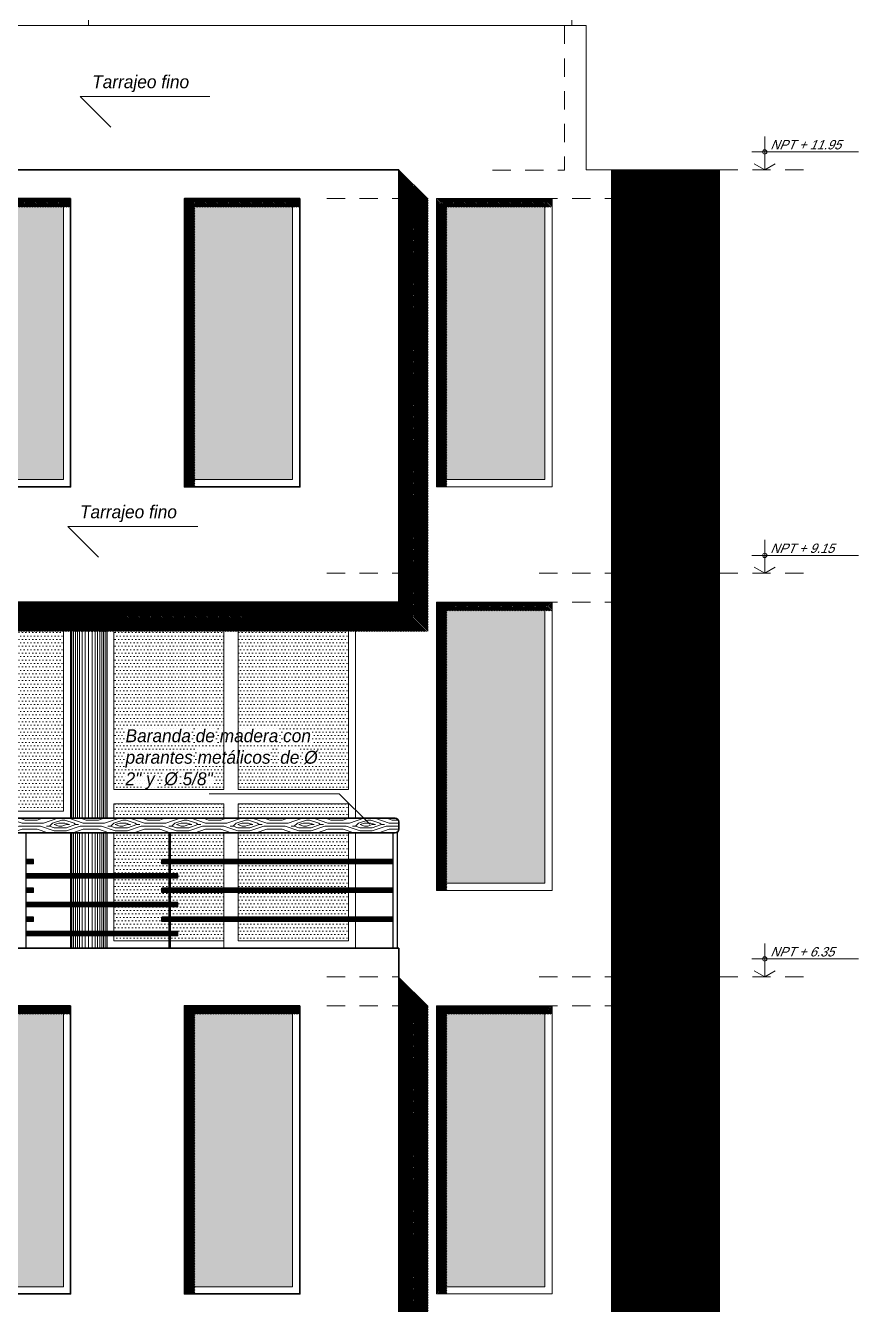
# Model space of a CAD drawing. Header units: millimetres. Extents: x 3779 to 7711, y 1445 to 3132.
# Drawn here: x 3973.99 to 3979.76, y 1456.7 to 1465.58 of the extents above; entities that cross this region are included whole.
import ezdxf

# ---------------------------------------------------------------- set-up
doc = ezdxf.new("R2010")
doc.units = ezdxf.units.MM
doc.linetypes.add('DASHDOTX2', pattern=[50.8, 25.4, -12.7, 0, -12.7])
doc.linetypes.add('HIDDEN', pattern=[9.525, 6.35, -3.175])
for name, color, linetype, lineweight in [('EJES', 20, 'DASHDOTX2', 9), ('pluma 0.0', 33, 'Continuous', 0), ('pluma 1', 1, 'Continuous', 9), ('pluma 2', 2, 'Continuous', 20), ('pluma 2.5', 30, 'Continuous', 25), ('pluma 3', 251, 'Continuous', 30), ('proyecciones', 32, 'HIDDEN', 9), ('TEXTO', 7, 'Continuous', 9), ('TEXTURAS', 35, 'Continuous', 5)]:
    doc.layers.add(name, color=color, linetype=linetype, lineweight=lineweight)
doc.styles.add('nombreambiente', font='stylu.ttf', dxfattribs={"oblique": 20})
doc.styles.get("Standard").update_dxf_attribs({"font": 'arial.ttf'})
pattern_1 = [(0, (-5.591012, 26.350948), (0.01190625, 0.0238125), [0, -0.0238125])]
pattern_2 = [(135, (0, 0), (-0.005612660076, -0.005612660076), [])]

# ---------------------------------------------------------------- blocks, each defined once
blk = doc.blocks.new('ttryt')
at = {"layer": 'pluma 1'}
for p, q in [((1118.6396, 393.5141), (1118.6396, 393.2829)), ((1119.2894, 393.4071), (1118.5516, 393.4071)), ((1118.6396, 393.2829), (1118.5676, 393.3244)), ((1118.6396, 393.2829), (1118.7115, 393.3244))]:
    blk.add_line(p, q, dxfattribs=at)
at = {"layer": 'pluma 1', "linetype": 'Continuous'}
blk.add_circle((1118.6396, 393.4071), 0.015, dxfattribs=at)

msp = doc.modelspace()

# ---------------------------------------------------------------- hatches: boundary and pattern name
at = {"layer": 'pluma 0.0'}
h = msp.add_hatch(dxfattribs=at)
h.set_pattern_fill('LINE', color=256, scale=0.0025, angle=135)
h.set_pattern_definition(pattern_2)
h.paths.add_polyline_path([(3974.2998, 1461.5749), (3972.8579, 1461.5749), (3972.8579, 1461.4749), (3974.2998, 1461.4749)])
h.paths.add_polyline_path([(3974.2998, 1461.4749), (3972.8579, 1461.4749), (3972.8579, 1461.3719), (3974.2998, 1461.3719)])
h.paths.add_polyline_path([(3974.5498, 1461.5749), (3974.2998, 1461.5749), (3974.2998, 1461.4749), (3974.2998, 1461.3719), (3974.5498, 1461.3719)])
h.paths.add_polyline_path([(3976.5755, 1461.5749), (3974.5498, 1461.5749), (3974.5498, 1461.3719), (3976.7785, 1461.3719)])
h.paths.add_polyline_path([(3976.7785, 1464.3719), (3976.5755, 1464.5749), (3976.5755, 1461.5749), (3976.7785, 1461.3719)])
h = msp.add_hatch(dxfattribs=at)
h.set_pattern_fill('LINE', color=256, scale=0.0025, angle=135)
h.set_pattern_definition(pattern_2)
h.paths.add_polyline_path([(3978.7998, 1461.3719), (3978.0498, 1461.3719), (3978.0498, 1456.1749), (3978.4998, 1456.1749), (3978.7998, 1456.1749)])
h.paths.add_polyline_path([(3978.7998, 1456.1749), (3978.4998, 1456.1749), (3978.4998, 1455.9749), (3978.7998, 1455.9749)])
h.paths.add_polyline_path([(3978.7998, 1464.5749), (3978.0498, 1464.5749), (3978.0498, 1461.3719), (3978.7998, 1461.3719)])
h = msp.add_hatch(dxfattribs=at)
h.set_pattern_fill('LINE', color=256, scale=0.0025, angle=135)
h.set_pattern_definition(pattern_2)
h.paths.add_polyline_path([(3972.8579, 1464.3749), (3972.8579, 1464.3155), (3974.2998, 1464.3155), (3974.2998, 1464.3749)])
h.paths.add_polyline_path([(3975.0893, 1464.3749), (3975.0893, 1464.3155), (3975.8893, 1464.3155), (3975.8893, 1464.3749)])
h.paths.add_polyline_path([(3977.6377, 1464.3155), (3977.6377, 1464.3749), (3976.8377, 1464.3749), (3976.8377, 1464.3155)])
h = msp.add_hatch(dxfattribs=at)
h.set_pattern_fill('LINE', color=256, scale=0.0025, angle=135)
h.set_pattern_definition(pattern_2)
h.paths.add_polyline_path([(3975.1612, 1464.3155), (3975.0893, 1464.3155), (3975.0893, 1462.3749), (3975.1612, 1462.3749)])
h = msp.add_hatch(dxfattribs=at)
h.set_pattern_fill('LINE', color=256, scale=0.0025, angle=135)
h.set_pattern_definition(pattern_2)
h.paths.add_polyline_path([(3976.9095, 1464.2409), (3976.8377, 1464.3127), (3976.8377, 1462.3749), (3976.9095, 1462.3749)])
h = msp.add_hatch(dxfattribs=at)
h.set_pattern_fill('LINE', color=256, scale=0.0025, angle=135)
h.set_pattern_definition(pattern_2)
h.paths.add_polyline_path([(3976.9095, 1461.3719), (3976.8377, 1461.3719), (3976.8377, 1461.3127), (3976.9095, 1461.2409)])
h.paths.add_polyline_path([(3976.9095, 1461.5749), (3976.8377, 1461.5749), (3976.8377, 1461.3719), (3976.9095, 1461.3719)])
h = msp.add_hatch(dxfattribs=at)
h.set_pattern_fill('LINE', color=256, scale=0.0025, angle=135)
h.set_pattern_definition(pattern_2)
h.paths.add_polyline_path([(3977.6377, 1461.5749), (3976.9095, 1461.5749), (3976.9095, 1461.5155), (3977.6377, 1461.5155)])
h = msp.add_hatch(dxfattribs=at)
h.set_pattern_fill('LINE', color=256, scale=0.0025, angle=135)
h.set_pattern_definition(pattern_2)
h.paths.add_polyline_path([(3976.9095, 1458.7749), (3976.8377, 1458.7749), (3976.8377, 1456.7749), (3976.9095, 1456.7749)])
h.paths.add_polyline_path([(3976.9095, 1461.2409), (3976.8377, 1461.3127), (3976.8377, 1459.5749), (3976.9095, 1459.5749)])
h = msp.add_hatch(dxfattribs=at)
h.set_pattern_fill('LINE', color=256, scale=0.0025, angle=135)
h.set_pattern_definition(pattern_2)
h.paths.add_polyline_path([(3974.2998, 1455.9749), (3972.8579, 1455.9749), (3972.8579, 1455.8749), (3974.2998, 1455.8749)])
h.paths.add_polyline_path([(3974.2998, 1455.8749), (3972.8579, 1455.8749), (3972.8579, 1455.7719), (3974.2998, 1455.7719)])
h.paths.add_polyline_path([(3974.5498, 1455.9749), (3974.2998, 1455.9749), (3974.2998, 1455.8749), (3974.2998, 1455.7719), (3974.5498, 1455.7719)])
h.paths.add_polyline_path([(3976.5755, 1455.9749), (3974.5498, 1455.9749), (3974.5498, 1455.7719), (3976.7785, 1455.7719)])
h.paths.add_polyline_path([(3976.7785, 1458.7719), (3976.5755, 1458.9749), (3976.5755, 1455.9749), (3976.7785, 1455.7719)])
h = msp.add_hatch(dxfattribs=at)
h.set_pattern_fill('LINE', color=256, scale=0.0025, angle=135)
h.set_pattern_definition(pattern_2)
h.paths.add_polyline_path([(3974.2998, 1458.7749), (3972.8579, 1458.7749), (3972.8579, 1458.7155), (3974.2998, 1458.7155)])
h.paths.add_polyline_path([(3975.8893, 1458.7749), (3975.0893, 1458.7749), (3975.0893, 1458.7155), (3975.8893, 1458.7155)])
h.paths.add_polyline_path([(3977.6377, 1458.7749), (3976.8377, 1458.7749), (3976.8377, 1458.7155), (3977.6377, 1458.7155)])
h = msp.add_hatch(dxfattribs=at)
h.set_pattern_fill('LINE', color=256, scale=0.0025, angle=135)
h.set_pattern_definition(pattern_2)
h.paths.add_polyline_path([(3975.1612, 1458.7155), (3975.0893, 1458.7155), (3975.0893, 1456.7749), (3975.1612, 1456.7749)])
at = {"layer": 'TEXTURAS'}
h = msp.add_hatch(dxfattribs=at)
h.set_pattern_fill('DOTS', color=256, scale=0.015)
h.set_pattern_definition(pattern_1)
h.paths.add_polyline_path([(3974.2498, 1455.8249), (3972.4998, 1455.8249), (3972.4998, 1454.3245), (3974.2498, 1454.3245)])
h.paths.add_polyline_path([(3972.4998, 1458.7249), (3972.4998, 1456.8249), (3974.2498, 1456.8249), (3974.2498, 1458.7249)])
h.paths.add_polyline_path([(3975.8393, 1458.7249), (3975.1393, 1458.7249), (3975.1393, 1456.8249), (3975.8393, 1456.8249)])
h.paths.add_polyline_path([(3976.8877, 1456.8249), (3977.5877, 1456.8249), (3977.5877, 1458.7249), (3976.8877, 1458.7249)])
h.paths.add_polyline_path([(3976.8877, 1459.6249), (3977.5877, 1459.6249), (3977.5877, 1461.5249), (3976.8877, 1461.5249)])
h.paths.add_polyline_path([(3977.5877, 1464.3249), (3976.8877, 1464.3249), (3976.8877, 1462.4249), (3977.5877, 1462.4249)])
h.paths.add_polyline_path([(3975.1393, 1462.4249), (3975.8393, 1462.4249), (3975.8393, 1464.3249), (3975.1393, 1464.3249)])
h.paths.add_polyline_path([(3974.2498, 1464.3249), (3972.4998, 1464.3249), (3972.4998, 1462.4249), (3974.2498, 1462.4249)])
h = msp.add_hatch(dxfattribs=at)
h.set_pattern_fill('LINE', color=256, scale=0.0025, angle=135)
h.set_pattern_definition(pattern_2)
h.paths.add_polyline_path([(3976.9095, 1464.3155), (3976.8377, 1464.3155), (3976.8377, 1464.3127), (3976.9095, 1464.2409)])
h = msp.add_hatch(dxfattribs=at)
h.set_pattern_fill('DOTS', color=256, scale=0.015)
h.set_pattern_definition(pattern_1)
h.paths.add_polyline_path([(3975.3627, 1460.1749), (3974.5998, 1460.1749), (3974.5998, 1460.0749), (3975.3627, 1460.0749)])
h.paths.add_polyline_path([(3976.2255, 1460.1749), (3975.4627, 1460.1749), (3975.4627, 1460.0749), (3976.2255, 1460.0749)])
h.paths.add_polyline_path([(3976.2255, 1461.5249), (3975.4627, 1461.5249), (3975.4627, 1460.2749), (3976.2255, 1460.2749)])
h.paths.add_polyline_path([(3975.3627, 1461.5249), (3974.5998, 1461.5249), (3974.5998, 1460.2749), (3975.3627, 1460.2749)])
h = msp.add_hatch(dxfattribs=at)
h.set_pattern_fill('DOTS', color=256, scale=0.015)
h.set_pattern_definition(pattern_1)
h.paths.add_polyline_path([(3972.4998, 1461.4249), (3972.4998, 1460.1249), (3974.2498, 1460.1249), (3974.2498, 1461.4249)])
h = msp.add_hatch(dxfattribs=at)
h.set_pattern_fill('WOODFACE', color=256, scale=0.3, angle=135, pattern_type=2)
h.set_pattern_definition([(135, (-155.0284, 104.50696), (-0.424264069, 3e-17), [0.015, -0.285]), (225, (-155.1875, 104.51757), (-6e-17, -0.424264069), [0.03, -0.27]), (180, (-155.12385, 104.49636), (-0.212132034, -0.212132034), [0.02121, -0.06363, 0.02121, -0.04242, 0.1485, -0.127294069]), (180, (-155.00718, 104.50696), (-0.212132034, -0.212132034), [0.021213, -0.042426, 0.021213, -0.339412069]), (180, (-155.10264, 104.56), (-0.212132034, -0.212132034), [0.021213, -0.403051069]), (180, (-155.11325, 104.59181), (-0.212132034, -0.212132034), [0.021213, -0.403051069]), (180, (-155.10264, 104.53878), (-0.212132034, -0.212132034), [0.021213, -0.403051069]), (180, (-155.10264, 104.51757), (-0.212132034, -0.212132034), [0.042426, -0.381838069]), (180, (-155.31477, 104.4115), (-0.212132034, -0.212132034), [0.042426, -0.381838069]), (180, (-155.09203, 104.48575), (-0.212132034, -0.212132034), [0.084852, -0.339412069]), (180, (-155.09203, 104.46454), (-0.212132034, -0.212132034), [0.084852, -0.339412069]), (180, (-155.29356, 104.53878), (-0.212132034, -0.212132034), [0.084852, -0.339412069]), (180, (-155.10264, 104.43272), (-0.212132034, -0.212132034), [0.0636396, -0.360624469]), (180, (-155.09203, 104.35847), (-0.212132034, -0.212132034), [0.0636396, -0.360624469]), (180, (-155.09203, 104.4009), (-0.212132034, -0.212132034), [0.0636396, -0.360624469]), (180, (-155.29356, 104.47514), (-0.212132034, -0.212132034), [0.10606602, -0.318198049]), (180, (-155.28295, 104.44332), (-0.212132034, -0.212132034), [0.10606602, -0.318198049]), (180, (-155.25113, 104.51757), (-0.212132034, -0.212132034), [0.148492424, -0.275771645]), (161.5650512, (-155.07082, 104.50696), (-0.2121320344, 0.2121320343), [0.033541017, -0.637279374]), (161.5650512, (-155.17689, 104.48575), (-0.2121320344, 0.2121320343), [0.033541017, -0.637279374]), (161.5650512, (-155.14507, 104.49636), (-0.2121320344, 0.2121320343), [0.033541017, -0.637279374]), (161.5650512, (-155.039, 104.51757), (-0.2121320344, 0.2121320343), [0.06708204, -0.603738353]), (161.5650512, (-155.17689, 104.46454), (-0.2121320344, 0.2121320343), [0.100623059, -0.570197334]), (161.5650512, (-155.16628, 104.43272), (-0.2121320344, 0.2121320343), [0.134164079, -0.536656315]), (161.5650512, (-155.15567, 104.4009), (-0.2121320344, 0.2121320343), [0.134164079, -0.536656315]), (161.5650512, (-155.18749, 104.30544), (-0.2121320344, 0.2121320343), [0.134164079, -0.536656315]), (161.5650512, (-155.16628, 104.32665), (-0.2121320344, 0.2121320343), [0.1677051, -0.503115293]), (161.5650512, (-155.15567, 104.35847), (-0.2121320344, 0.2121320343), [0.1677051, -0.503115293]), (198.4349488, (-155.14507, 104.51757), (-0.2121320344, -0.2121320343), [0.033541017, -0.637279374]), (198.4349488, (-155.09203, 104.50696), (-0.2121320344, -0.2121320343), [0.033541017, -0.637279374]), (198.4349488, (-155.02839, 104.50696), (-0.2121320344, -0.2121320343), [0.06708204, -0.603738353]), (198.4349488, (-155.12385, 104.53878), (-0.2121320344, -0.2121320343), [0.06708204, -0.603738353]), (198.4349488, (-154.99657, 104.49636), (-0.2121320344, -0.2121320343), [0.100623059, -0.570197334]), (198.4349488, (-154.97536, 104.47514), (-0.2121320344, -0.2121320343), [0.134164079, -0.536656315]), (198.4349488, (-155.17689, 104.65545), (-0.2121320344, -0.2121320343), [0.134164079, -0.536656315]), (198.4349488, (-155.12385, 104.56), (-0.2121320344, -0.2121320343), [0.134164079, -0.536656315]), (198.4349488, (-155.14507, 104.62363), (-0.2121320344, -0.2121320343), [0.1677051, -0.503115293]), (198.4349488, (-155.13446, 104.59181), (-0.2121320344, -0.2121320343), [0.1677051, -0.503115293])])
h.paths.add_polyline_path([(3976.5755, 1460.0499, 0.414214), (3976.5505, 1460.0749), (3972.4498, 1460.0749), (3972.4498, 1459.9749), (3976.5505, 1459.9749, 0.414214), (3976.5755, 1459.9999)])
h = msp.add_hatch(dxfattribs=at)
h.set_pattern_fill('DOTS', color=256, scale=0.015)
h.set_pattern_definition(pattern_1)
h.paths.add_polyline_path([(3974.9827, 1459.2599), (3974.5998, 1459.2599), (3974.5998, 1459.2249), (3974.9827, 1459.2249)])
h.paths.add_polyline_path([(3975.3627, 1459.3599), (3974.9927, 1459.3599), (3974.9927, 1459.2899), (3975.0427, 1459.2899), (3975.0427, 1459.2599), (3974.9927, 1459.2599), (3974.9927, 1459.2249), (3975.3627, 1459.2249)])
h.paths.add_polyline_path([(3974.9827, 1459.3599), (3974.9327, 1459.3599), (3974.9327, 1459.3899), (3974.9827, 1459.3899), (3974.9827, 1459.4599), (3974.5998, 1459.4599), (3974.5998, 1459.2899), (3974.9827, 1459.2899)])
h.paths.add_polyline_path([(3975.3627, 1459.5599), (3974.9927, 1459.5599), (3974.9927, 1459.4899), (3975.0427, 1459.4899), (3975.0427, 1459.4599), (3974.9927, 1459.4599), (3974.9927, 1459.3899), (3975.3627, 1459.3899)])
h.paths.add_polyline_path([(3974.9327, 1459.5899), (3974.9827, 1459.5899), (3974.9827, 1459.6599), (3974.5998, 1459.6599), (3974.5998, 1459.4899), (3974.9827, 1459.4899), (3974.9827, 1459.5599), (3974.9327, 1459.5599)])
h.paths.add_polyline_path([(3975.3627, 1459.7599), (3974.9927, 1459.7599), (3974.9927, 1459.6899), (3975.0427, 1459.6899), (3975.0427, 1459.6599), (3974.9927, 1459.6599), (3974.9927, 1459.5899), (3975.3627, 1459.5899)])
h.paths.add_polyline_path([(3974.9827, 1459.9749), (3974.5998, 1459.9749), (3974.5998, 1459.6899), (3974.9827, 1459.6899), (3974.9827, 1459.7599), (3974.9327, 1459.7599), (3974.9327, 1459.7899), (3974.9827, 1459.7899)])
h.paths.add_polyline_path([(3975.3627, 1459.9749), (3974.9927, 1459.9749), (3974.9927, 1459.7899), (3975.3627, 1459.7899)])
h.paths.add_polyline_path([(3976.2255, 1459.3599), (3975.4627, 1459.3599), (3975.4627, 1459.2249), (3976.2255, 1459.2249)])
h.paths.add_polyline_path([(3976.2255, 1459.5599), (3975.4627, 1459.5599), (3975.4627, 1459.3899), (3976.2255, 1459.3899)])
h.paths.add_polyline_path([(3976.2255, 1459.7599), (3975.4627, 1459.7599), (3975.4627, 1459.5899), (3976.2255, 1459.5899)])
h.paths.add_polyline_path([(3976.2255, 1459.9749), (3975.4627, 1459.9749), (3975.4627, 1459.7899), (3976.2255, 1459.7899)])

# ---------------------------------------------------------------- linework, layer by layer
at = {"layer": 'EJES', "ltscale": 0.005}
for p, q in [((3974.4248, 1468.1749), (3974.4248, 1465.5749)), ((3977.7748, 1468.1749), (3977.7748, 1465.5749))]:
    msp.add_line(p, q, dxfattribs=at)
at = {"layer": 'pluma 0.0'}
for p, q in [((3978.7998, 1464.5749), (3978.0498, 1464.5749)), ((3978.7998, 1464.5749), (3978.7998, 1455.9749)), ((3974.3094, 1461.5749), (3974.3094, 1460.0749)), ((3974.3207, 1461.5749), (3974.3207, 1460.0749)), ((3974.3326, 1461.5749), (3974.3326, 1460.0749)), ((3974.3466, 1461.5749), (3974.3466, 1460.0749)), ((3974.3625, 1461.5749), (3974.3625, 1460.0749)), ((3974.3798, 1461.5749), (3974.3798, 1460.0749)), ((3974.4007, 1461.5749), (3974.4007, 1460.0749)), ((3974.4248, 1461.5749), (3974.4248, 1460.0749)), ((3974.4489, 1461.5749), (3974.4489, 1460.0749)), ((3974.4698, 1461.5749), (3974.4698, 1460.0749)), ((3974.4871, 1461.5749), (3974.4871, 1460.0749)), ((3974.503, 1461.5749), (3974.503, 1460.0749)), ((3974.517, 1461.5749), (3974.517, 1460.0749)), ((3974.5289, 1461.5749), (3974.5289, 1460.0749)), ((3974.5402, 1461.5749), (3974.5402, 1460.0749)), ((3974.3094, 1459.9749), (3974.3094, 1459.6899)), ((3974.3207, 1459.9749), (3974.3207, 1459.6899)), ((3974.3326, 1459.9749), (3974.3326, 1459.6899)), ((3974.3466, 1459.9749), (3974.3466, 1459.6899)), ((3974.3625, 1459.9749), (3974.3625, 1459.6899)), ((3974.3798, 1459.9749), (3974.3798, 1459.6899)), ((3974.4007, 1459.9749), (3974.4007, 1459.6899)), ((3974.4248, 1459.9749), (3974.4248, 1459.6899)), ((3974.4489, 1459.9749), (3974.4489, 1459.6899)), ((3974.4698, 1459.9749), (3974.4698, 1459.6899)), ((3974.4871, 1459.9749), (3974.4871, 1459.6899)), ((3974.503, 1459.9749), (3974.503, 1459.6899)), ((3974.517, 1459.9749), (3974.517, 1459.6899)), ((3974.5289, 1459.9749), (3974.5289, 1459.6899)), ((3974.5402, 1459.9749), (3974.5402, 1459.6899)), ((3974.0427, 1459.7876), (3973.9927, 1459.7876)), ((3974.0427, 1459.7846), (3973.9927, 1459.7846)), ((3974.0427, 1459.7805), (3973.9927, 1459.7805)), ((3974.0427, 1459.7749), (3973.9927, 1459.7749)), ((3974.0427, 1459.7692), (3973.9927, 1459.7692)), ((3974.9827, 1459.7876), (3974.9327, 1459.7876)), ((3974.9827, 1459.7846), (3974.9327, 1459.7846)), ((3974.9827, 1459.7805), (3974.9327, 1459.7805)), ((3974.9827, 1459.7749), (3974.9327, 1459.7749)), ((3974.9827, 1459.7692), (3974.9327, 1459.7692)), ((3976.5355, 1459.7876), (3974.9927, 1459.7876)), ((3976.5355, 1459.7846), (3974.9927, 1459.7846)), ((3976.5355, 1459.7805), (3974.9927, 1459.7805)), ((3976.5355, 1459.7749), (3974.9927, 1459.7749)), ((3976.5355, 1459.7692), (3974.9927, 1459.7692)), ((3974.0427, 1459.7651), (3973.9927, 1459.7651)), ((3974.0427, 1459.7621), (3973.9927, 1459.7621)), ((3974.9827, 1459.6876), (3973.9927, 1459.6876)), ((3974.9827, 1459.6846), (3973.9927, 1459.6846)), ((3974.9827, 1459.6805), (3973.9927, 1459.6805)), ((3974.9827, 1459.7651), (3974.9327, 1459.7651)), ((3974.9827, 1459.7621), (3974.9327, 1459.7621)), ((3976.5355, 1459.7651), (3974.9927, 1459.7651)), ((3976.5355, 1459.7621), (3974.9927, 1459.7621)), ((3975.0427, 1459.6876), (3974.9927, 1459.6876)), ((3975.0427, 1459.6846), (3974.9927, 1459.6846)), ((3975.0427, 1459.6805), (3974.9927, 1459.6805)), ((3974.9827, 1459.6749), (3973.9927, 1459.6749)), ((3974.9827, 1459.6692), (3973.9927, 1459.6692)), ((3974.9827, 1459.6651), (3973.9927, 1459.6651)), ((3974.9827, 1459.6621), (3973.9927, 1459.6621)), ((3974.3094, 1459.6599), (3974.3094, 1459.4899)), ((3974.3207, 1459.6599), (3974.3207, 1459.4899)), ((3974.3326, 1459.6599), (3974.3326, 1459.4899)), ((3974.3466, 1459.6599), (3974.3466, 1459.4899)), ((3974.3625, 1459.6599), (3974.3625, 1459.4899)), ((3974.3798, 1459.6599), (3974.3798, 1459.4899)), ((3974.4007, 1459.6599), (3974.4007, 1459.4899)), ((3974.4248, 1459.6599), (3974.4248, 1459.4899)), ((3974.4489, 1459.6599), (3974.4489, 1459.4899)), ((3974.4698, 1459.6599), (3974.4698, 1459.4899)), ((3974.4871, 1459.6599), (3974.4871, 1459.4899)), ((3974.503, 1459.6599), (3974.503, 1459.4899)), ((3974.517, 1459.6599), (3974.517, 1459.4899)), ((3974.5289, 1459.6599), (3974.5289, 1459.4899)), ((3974.5402, 1459.6599), (3974.5402, 1459.4899)), ((3975.0427, 1459.6749), (3974.9927, 1459.6749)), ((3975.0427, 1459.6692), (3974.9927, 1459.6692)), ((3975.0427, 1459.6651), (3974.9927, 1459.6651)), ((3975.0427, 1459.6621), (3974.9927, 1459.6621)), ((3974.0427, 1459.5876), (3973.9927, 1459.5876)), ((3974.0427, 1459.5846), (3973.9927, 1459.5846)), ((3974.0427, 1459.5805), (3973.9927, 1459.5805)), ((3974.0427, 1459.5749), (3973.9927, 1459.5749)), ((3974.0427, 1459.5692), (3973.9927, 1459.5692)), ((3974.0427, 1459.5651), (3973.9927, 1459.5651)), ((3974.0427, 1459.5621), (3973.9927, 1459.5621)), ((3974.9827, 1459.5876), (3974.9327, 1459.5876)), ((3974.9827, 1459.5846), (3974.9327, 1459.5846)), ((3974.9827, 1459.5805), (3974.9327, 1459.5805)), ((3974.9827, 1459.5749), (3974.9327, 1459.5749)), ((3974.9827, 1459.5692), (3974.9327, 1459.5692)), ((3974.9827, 1459.5651), (3974.9327, 1459.5651)), ((3974.9827, 1459.5621), (3974.9327, 1459.5621)), ((3976.5355, 1459.5876), (3974.9927, 1459.5876)), ((3976.5355, 1459.5846), (3974.9927, 1459.5846)), ((3976.5355, 1459.5805), (3974.9927, 1459.5805)), ((3976.5355, 1459.5749), (3974.9927, 1459.5749)), ((3976.5355, 1459.5692), (3974.9927, 1459.5692)), ((3976.5355, 1459.5651), (3974.9927, 1459.5651)), ((3976.5355, 1459.5621), (3974.9927, 1459.5621)), ((3974.9827, 1459.4876), (3973.9927, 1459.4876)), ((3974.9827, 1459.4846), (3973.9927, 1459.4846)), ((3974.9827, 1459.4805), (3973.9927, 1459.4805)), ((3974.9827, 1459.4749), (3973.9927, 1459.4749)), ((3974.9827, 1459.4692), (3973.9927, 1459.4692)), ((3974.9827, 1459.4651), (3973.9927, 1459.4651)), ((3974.9827, 1459.4621), (3973.9927, 1459.4621)), ((3974.3094, 1459.4599), (3974.3094, 1459.2899)), ((3974.3207, 1459.4599), (3974.3207, 1459.2899)), ((3974.3326, 1459.4599), (3974.3326, 1459.2899)), ((3974.3466, 1459.4599), (3974.3466, 1459.2899)), ((3974.3625, 1459.4599), (3974.3625, 1459.2899)), ((3974.3798, 1459.4599), (3974.3798, 1459.2899)), ((3974.4007, 1459.4599), (3974.4007, 1459.2899)), ((3974.4248, 1459.4599), (3974.4248, 1459.2899)), ((3974.4489, 1459.4599), (3974.4489, 1459.2899)), ((3974.4698, 1459.4599), (3974.4698, 1459.2899)), ((3974.4871, 1459.4599), (3974.4871, 1459.2899)), ((3974.503, 1459.4599), (3974.503, 1459.2899)), ((3974.517, 1459.4599), (3974.517, 1459.2899)), ((3974.5289, 1459.4599), (3974.5289, 1459.2899)), ((3974.5402, 1459.4599), (3974.5402, 1459.2899)), ((3975.0427, 1459.4876), (3974.9927, 1459.4876)), ((3975.0427, 1459.4846), (3974.9927, 1459.4846)), ((3975.0427, 1459.4805), (3974.9927, 1459.4805)), ((3975.0427, 1459.4749), (3974.9927, 1459.4749)), ((3975.0427, 1459.4692), (3974.9927, 1459.4692)), ((3975.0427, 1459.4651), (3974.9927, 1459.4651)), ((3975.0427, 1459.4621), (3974.9927, 1459.4621)), ((3974.0427, 1459.3876), (3973.9927, 1459.3876)), ((3974.0427, 1459.3846), (3973.9927, 1459.3846)), ((3974.0427, 1459.3805), (3973.9927, 1459.3805)), ((3974.0427, 1459.3749), (3973.9927, 1459.3749)), ((3974.0427, 1459.3692), (3973.9927, 1459.3692)), ((3974.0427, 1459.3651), (3973.9927, 1459.3651)), ((3974.0427, 1459.3621), (3973.9927, 1459.3621)), ((3974.9827, 1459.3876), (3974.9327, 1459.3876)), ((3974.9827, 1459.3846), (3974.9327, 1459.3846)), ((3974.9827, 1459.3805), (3974.9327, 1459.3805)), ((3974.9827, 1459.3749), (3974.9327, 1459.3749)), ((3974.9827, 1459.3692), (3974.9327, 1459.3692)), ((3974.9827, 1459.3651), (3974.9327, 1459.3651)), ((3974.9827, 1459.3621), (3974.9327, 1459.3621)), ((3976.5355, 1459.3876), (3974.9927, 1459.3876)), ((3976.5355, 1459.3846), (3974.9927, 1459.3846)), ((3976.5355, 1459.3805), (3974.9927, 1459.3805)), ((3976.5355, 1459.3749), (3974.9927, 1459.3749)), ((3976.5355, 1459.3692), (3974.9927, 1459.3692)), ((3976.5355, 1459.3651), (3974.9927, 1459.3651)), ((3976.5355, 1459.3621), (3974.9927, 1459.3621)), ((3974.9827, 1459.2876), (3973.9927, 1459.2876)), ((3974.9827, 1459.2846), (3973.9927, 1459.2846)), ((3974.9827, 1459.2805), (3973.9927, 1459.2805)), ((3974.9827, 1459.2749), (3973.9927, 1459.2749)), ((3974.9827, 1459.2692), (3973.9927, 1459.2692)), ((3974.9827, 1459.2651), (3973.9927, 1459.2651)), ((3974.9827, 1459.2621), (3973.9927, 1459.2621)), ((3974.3094, 1459.2599), (3974.3094, 1459.1749)), ((3974.3207, 1459.2599), (3974.3207, 1459.1749)), ((3974.3326, 1459.2599), (3974.3326, 1459.1749)), ((3974.3466, 1459.2599), (3974.3466, 1459.1749)), ((3974.3625, 1459.2599), (3974.3625, 1459.1749)), ((3974.3798, 1459.2599), (3974.3798, 1459.1749)), ((3974.4007, 1459.2599), (3974.4007, 1459.1749)), ((3974.4248, 1459.2599), (3974.4248, 1459.1749)), ((3974.4489, 1459.2599), (3974.4489, 1459.1749)), ((3974.4698, 1459.2599), (3974.4698, 1459.1749)), ((3974.4871, 1459.2599), (3974.4871, 1459.1749)), ((3974.503, 1459.2599), (3974.503, 1459.1749)), ((3974.517, 1459.2599), (3974.517, 1459.1749)), ((3974.5289, 1459.2599), (3974.5289, 1459.1749)), ((3974.5402, 1459.2599), (3974.5402, 1459.1749)), ((3975.0427, 1459.2876), (3974.9927, 1459.2876)), ((3975.0427, 1459.2846), (3974.9927, 1459.2846)), ((3975.0427, 1459.2805), (3974.9927, 1459.2805)), ((3975.0427, 1459.2749), (3974.9927, 1459.2749)), ((3975.0427, 1459.2692), (3974.9927, 1459.2692)), ((3975.0427, 1459.2651), (3974.9927, 1459.2651)), ((3975.0427, 1459.2621), (3974.9927, 1459.2621))]:
    msp.add_line(p, q, dxfattribs=at)
at = {"layer": 'pluma 1'}
for p, q in [((3975.3627, 1461.5749), (3975.3627, 1460.2749)), ((3975.4627, 1461.5249), (3975.4627, 1460.2749)), ((3975.3627, 1460.2749), (3974.5998, 1460.2749)), ((3976.2255, 1460.2749), (3975.4627, 1460.2749)), ((3975.3627, 1460.1749), (3974.5998, 1460.1749)), ((3975.3627, 1460.1749), (3975.3627, 1460.0749)), ((3975.4627, 1460.1749), (3975.4627, 1460.0749)), ((3976.2255, 1460.1749), (3975.4627, 1460.1749)), ((3975.3627, 1459.9749), (3975.3627, 1459.7899)), ((3975.4627, 1459.9749), (3975.4627, 1459.7899)), ((3975.3627, 1459.7599), (3975.3627, 1459.5899)), ((3975.4627, 1459.7599), (3975.4627, 1459.5899)), ((3975.3627, 1459.5599), (3975.3627, 1459.3899)), ((3975.4627, 1459.5599), (3975.4627, 1459.3899)), ((3975.3627, 1459.3599), (3975.3627, 1459.1749)), ((3975.4627, 1459.3599), (3975.4627, 1459.2249))]:
    msp.add_line(p, q, dxfattribs=at)
for points in [[(3974.2498, 1464.3249), (3972.4998, 1464.3249), (3972.4998, 1462.4249), (3974.2498, 1462.4249)], [(3975.8393, 1464.3249), (3975.1393, 1464.3249), (3975.1393, 1462.4249), (3975.8393, 1462.4249)], [(3977.5877, 1464.3249), (3976.8877, 1464.3249), (3976.8877, 1462.4249), (3977.5877, 1462.4249)], [(3977.5877, 1461.5249), (3976.8877, 1461.5249), (3976.8877, 1459.6249), (3977.5877, 1459.6249)], [(3974.2498, 1461.4249), (3972.4998, 1461.4249), (3972.4998, 1460.1249), (3974.2498, 1460.1249)], [(3974.2498, 1458.7249), (3972.4998, 1458.7249), (3972.4998, 1456.8249), (3974.2498, 1456.8249)], [(3975.8393, 1458.7249), (3975.1393, 1458.7249), (3975.1393, 1456.8249), (3975.8393, 1456.8249)], [(3977.5877, 1458.7249), (3976.8877, 1458.7249), (3976.8877, 1456.8249), (3977.5877, 1456.8249)]]:
    msp.add_lwpolyline(points, close=True, dxfattribs=at)
for points in [[(3974.5498, 1460.0749), (3974.5498, 1461.5749), (3976.2755, 1461.5749), (3976.2755, 1460.0749)], [(3974.5998, 1460.2749), (3974.5998, 1461.5249), (3975.3627, 1461.5249)], [(3975.4627, 1461.5249), (3976.2255, 1461.5249), (3976.2255, 1460.2749)], [(3974.5998, 1460.0749), (3974.5998, 1460.1749)], [(3976.2255, 1460.1749), (3976.2255, 1460.0749)], [(3974.5498, 1459.6899), (3974.5498, 1459.9749)], [(3974.5998, 1459.6899), (3974.5998, 1459.9749)], [(3976.2255, 1459.9749), (3976.2255, 1459.7899)], [(3976.2755, 1459.9749), (3976.2755, 1459.7899)], [(3976.2255, 1459.7599), (3976.2255, 1459.5899)], [(3976.2755, 1459.7599), (3976.2755, 1459.5899)], [(3974.5498, 1459.4899), (3974.5498, 1459.6599)], [(3974.5998, 1459.4899), (3974.5998, 1459.6599)], [(3976.2255, 1459.5599), (3976.2255, 1459.3899)], [(3976.2755, 1459.5599), (3976.2755, 1459.3899)], [(3974.5498, 1459.2899), (3974.5498, 1459.4599)], [(3974.5998, 1459.2899), (3974.5998, 1459.4599)], [(3976.2755, 1459.3599), (3976.2755, 1459.1749), (3974.5498, 1459.1749), (3974.5498, 1459.2599)], [(3976.2255, 1459.3599), (3976.2255, 1459.2249), (3975.4627, 1459.2249)], [(3974.9827, 1459.2249), (3974.5998, 1459.2249), (3974.5998, 1459.2599)], [(3975.3627, 1459.2249), (3974.9927, 1459.2249)]]:
    msp.add_lwpolyline(points, dxfattribs=at)
at = {"layer": 'pluma 2'}
for p, q in [((3972.4498, 1465.5749), (3977.8748, 1465.5749)), ((3977.8748, 1465.5749), (3977.8748, 1464.5749)), ((3977.8748, 1464.5749), (3978.0498, 1464.5749)), ((3978.0498, 1464.5749), (3978.0498, 1455.9749)), ((3976.2755, 1459.9749), (3976.2755, 1459.7899)), ((3976.2755, 1459.7599), (3976.2755, 1459.5899)), ((3976.2755, 1459.5599), (3976.2755, 1459.3899)), ((3976.2755, 1459.3599), (3976.2755, 1459.1749))]:
    msp.add_line(p, q, dxfattribs=at)
for points in [[(3977.6377, 1464.3749), (3976.8377, 1464.3749), (3976.8377, 1462.3749), (3977.6377, 1462.3749)], [(3977.6377, 1461.5749), (3976.8377, 1461.5749), (3976.8377, 1459.5749), (3977.6377, 1459.5749)], [(3974.2998, 1461.4749), (3972.4498, 1461.4749), (3972.4498, 1460.0749), (3974.2998, 1460.0749)], [(3977.6377, 1458.7749), (3976.8377, 1458.7749), (3976.8377, 1456.7749), (3977.6377, 1456.7749)]]:
    msp.add_lwpolyline(points, close=True, dxfattribs=at)
at = {"layer": 'pluma 2.5'}
for p, q in [((3974.2998, 1461.5749), (3974.2998, 1460.0749)), ((3974.5498, 1461.5749), (3974.5498, 1460.0749)), ((3973.9927, 1459.1749), (3973.9927, 1459.9749)), ((3974.2998, 1459.9749), (3974.2998, 1459.6899)), ((3974.5498, 1459.9749), (3974.5498, 1459.6899)), ((3974.9827, 1459.1749), (3974.9827, 1459.9749)), ((3974.9927, 1459.1749), (3974.9927, 1459.9749)), ((3976.5355, 1459.1749), (3976.5355, 1459.9749)), ((3976.5655, 1459.1749), (3976.5655, 1459.9799)), ((3974.0427, 1459.7899), (3973.9927, 1459.7899)), ((3974.0427, 1459.7599), (3974.0427, 1459.7899)), ((3974.9327, 1459.7599), (3974.9327, 1459.7899)), ((3974.9827, 1459.7899), (3974.9327, 1459.7899)), ((3976.5355, 1459.7899), (3974.9927, 1459.7899)), ((3974.0427, 1459.7599), (3973.9927, 1459.7599)), ((3974.9827, 1459.6899), (3973.9927, 1459.6899)), ((3974.9827, 1459.7599), (3974.9327, 1459.7599)), ((3976.5355, 1459.7599), (3974.9927, 1459.7599)), ((3975.0427, 1459.6899), (3974.9927, 1459.6899)), ((3975.0427, 1459.6599), (3975.0427, 1459.6899)), ((3974.9827, 1459.6599), (3973.9927, 1459.6599)), ((3974.2998, 1459.6599), (3974.2998, 1459.4899)), ((3974.5498, 1459.6599), (3974.5498, 1459.4899)), ((3975.0427, 1459.6599), (3974.9927, 1459.6599)), ((3974.0427, 1459.5899), (3973.9927, 1459.5899)), ((3974.0427, 1459.5599), (3973.9927, 1459.5599)), ((3974.0427, 1459.5599), (3974.0427, 1459.5899)), ((3974.9327, 1459.5599), (3974.9327, 1459.5899)), ((3974.9827, 1459.5899), (3974.9327, 1459.5899)), ((3974.9827, 1459.5599), (3974.9327, 1459.5599)), ((3976.5355, 1459.5899), (3974.9927, 1459.5899)), ((3976.5355, 1459.5599), (3974.9927, 1459.5599)), ((3974.9827, 1459.4899), (3973.9927, 1459.4899)), ((3974.9827, 1459.4599), (3973.9927, 1459.4599)), ((3974.2998, 1459.4599), (3974.2998, 1459.2899)), ((3974.5498, 1459.4599), (3974.5498, 1459.2899)), ((3975.0427, 1459.4899), (3974.9927, 1459.4899)), ((3975.0427, 1459.4599), (3974.9927, 1459.4599)), ((3975.0427, 1459.4599), (3975.0427, 1459.4899)), ((3974.0427, 1459.3899), (3973.9927, 1459.3899)), ((3974.0427, 1459.3599), (3973.9927, 1459.3599)), ((3974.0427, 1459.3599), (3974.0427, 1459.3899)), ((3974.9327, 1459.3599), (3974.9327, 1459.3899)), ((3974.9827, 1459.3899), (3974.9327, 1459.3899)), ((3974.9827, 1459.3599), (3974.9327, 1459.3599)), ((3976.5355, 1459.3899), (3974.9927, 1459.3899)), ((3976.5355, 1459.3599), (3974.9927, 1459.3599)), ((3974.9827, 1459.2899), (3973.9927, 1459.2899)), ((3974.9827, 1459.2599), (3973.9927, 1459.2599)), ((3974.2998, 1459.2599), (3974.2998, 1459.1749)), ((3974.5498, 1459.2599), (3974.5498, 1459.1749)), ((3975.0427, 1459.2899), (3974.9927, 1459.2899)), ((3975.0427, 1459.2599), (3974.9927, 1459.2599)), ((3975.0427, 1459.2599), (3975.0427, 1459.2899))]:
    msp.add_line(p, q, dxfattribs=at)
at = {"layer": 'pluma 3'}
for p, q in [((3972.4498, 1464.5749), (3976.5755, 1464.5749)), ((3976.5755, 1461.5749), (3976.5755, 1464.5749)), ((3972.4498, 1461.5749), (3976.5755, 1461.5749)), ((3976.5505, 1460.0749), (3972.4498, 1460.0749)), ((3976.5755, 1460.0499), (3976.5755, 1459.9999)), ((3976.5505, 1459.9749), (3972.4498, 1459.9749)), ((3976.5755, 1459.1749), (3972.4498, 1459.1749)), ((3976.5755, 1459.1749), (3976.5755, 1455.9749))]:
    msp.add_line(p, q, dxfattribs=at)
for points in [[(3974.2998, 1464.3749), (3972.4498, 1464.3749), (3972.4498, 1462.3749), (3974.2998, 1462.3749)], [(3975.8893, 1464.3749), (3975.0893, 1464.3749), (3975.0893, 1462.3749), (3975.8893, 1462.3749)], [(3974.2998, 1458.7749), (3972.4498, 1458.7749), (3972.4498, 1456.7749), (3974.2998, 1456.7749)], [(3975.8893, 1458.7749), (3975.0893, 1458.7749), (3975.0893, 1456.7749), (3975.8893, 1456.7749)]]:
    msp.add_lwpolyline(points, close=True, dxfattribs=at)
for centre, start, end in [((3976.5505, 1460.0499), 0, 90), ((3976.5505, 1459.9999), 270, 0)]:
    msp.add_arc(centre, 0.025, start, end, dxfattribs=at)
at = {"layer": 'proyecciones', "linetype": 'HIDDEN', "ltscale": 0.02}
for p, q in [((3977.7248, 1465.5749), (3977.7248, 1464.5711)), ((3977.2248, 1464.5711), (3977.7248, 1464.5711)), ((3978.7998, 1464.5749), (3979.4248, 1464.5749)), ((3976.0755, 1464.3749), (3976.5755, 1464.3749)), ((3977.5498, 1464.3749), (3978.0498, 1464.3749)), ((3978.2998, 1464.3749), (3978.7998, 1464.3749)), ((3976.0755, 1461.7749), (3976.5755, 1461.7749)), ((3977.5498, 1461.7749), (3978.0498, 1461.7749)), ((3978.2998, 1461.7749), (3978.7998, 1461.7749)), ((3978.7998, 1461.7749), (3979.4248, 1461.7749)), ((3977.5498, 1461.5749), (3978.0498, 1461.5749)), ((3978.2998, 1461.5749), (3978.7998, 1461.5749)), ((3976.0755, 1458.9749), (3976.5755, 1458.9749)), ((3977.5498, 1458.9749), (3978.0498, 1458.9749)), ((3978.2998, 1458.9749), (3978.7998, 1458.9749)), ((3978.7998, 1458.9749), (3979.4248, 1458.9749)), ((3976.0755, 1458.7749), (3976.5755, 1458.7749)), ((3977.5498, 1458.7749), (3978.0498, 1458.7749)), ((3978.2998, 1458.7749), (3978.7998, 1458.7749))]:
    msp.add_line(p, q, dxfattribs=at)
at = {"layer": 'TEXTURAS'}
for points in [[(3975.2659, 1465.0831), (3974.3659, 1465.0831), (3974.578, 1464.8709)], [(3975.1811, 1462.0993), (3974.2811, 1462.0993), (3974.4932, 1461.8872)], [(3975.2614, 1460.2455), (3976.1614, 1460.2455), (3976.3735, 1460.0334)]]:
    msp.add_lwpolyline(points, dxfattribs=at)

# ---------------------------------------------------------------- block references
at = {"layer": 'pluma 1', "linetype": 'Continuous'}
for p in [(2860.4727, 1071.292), (2860.4727, 1068.492), (2860.4727, 1065.692)]:
    msp.add_blockref('ttryt', p, dxfattribs=at)

# ---------------------------------------------------------------- texts
at = {"layer": 'TEXTO', "char_height": 0.0896, "attachment_point": 1}
for s, insert, width in [('{\\fStylus BT|b0|i1|c0|p34;\\C7;Tarrajeo fino}', (3974.4491, 1465.2301), 2.293656), ('{\\fStylus BT|b0|i1|c0|p34;\\C7;Tarrajeo fino}', (3974.3643, 1462.2463), 2.293656), ('\\A1;{\\fStylus BT|b0|i1|c0|p34;\\C7;Baranda de madera con parantes metálicos  de %%C 2" y  %%C 5/8"}', (3974.6808, 1460.6927), 1.455108)]:
    msp.add_mtext(s, dxfattribs=dict(at, insert=insert, width=width))
at = {"layer": 'TEXTO', "char_height": 0.065, "width": 0.790868, "attachment_point": 1, "style": 'nombreambiente'}
for s, insert in [('{\\Q23;NPT + 11.95}', (3979.1504, 1464.7812)), ('{\\Q23;NPT + 9.15}', (3979.1504, 1461.9812)), ('{\\Q23;NPT + 6.35}', (3979.1504, 1459.1812))]:
    msp.add_mtext(s, dxfattribs=dict(at, insert=insert))

doc.saveas('drawing.dxf')
